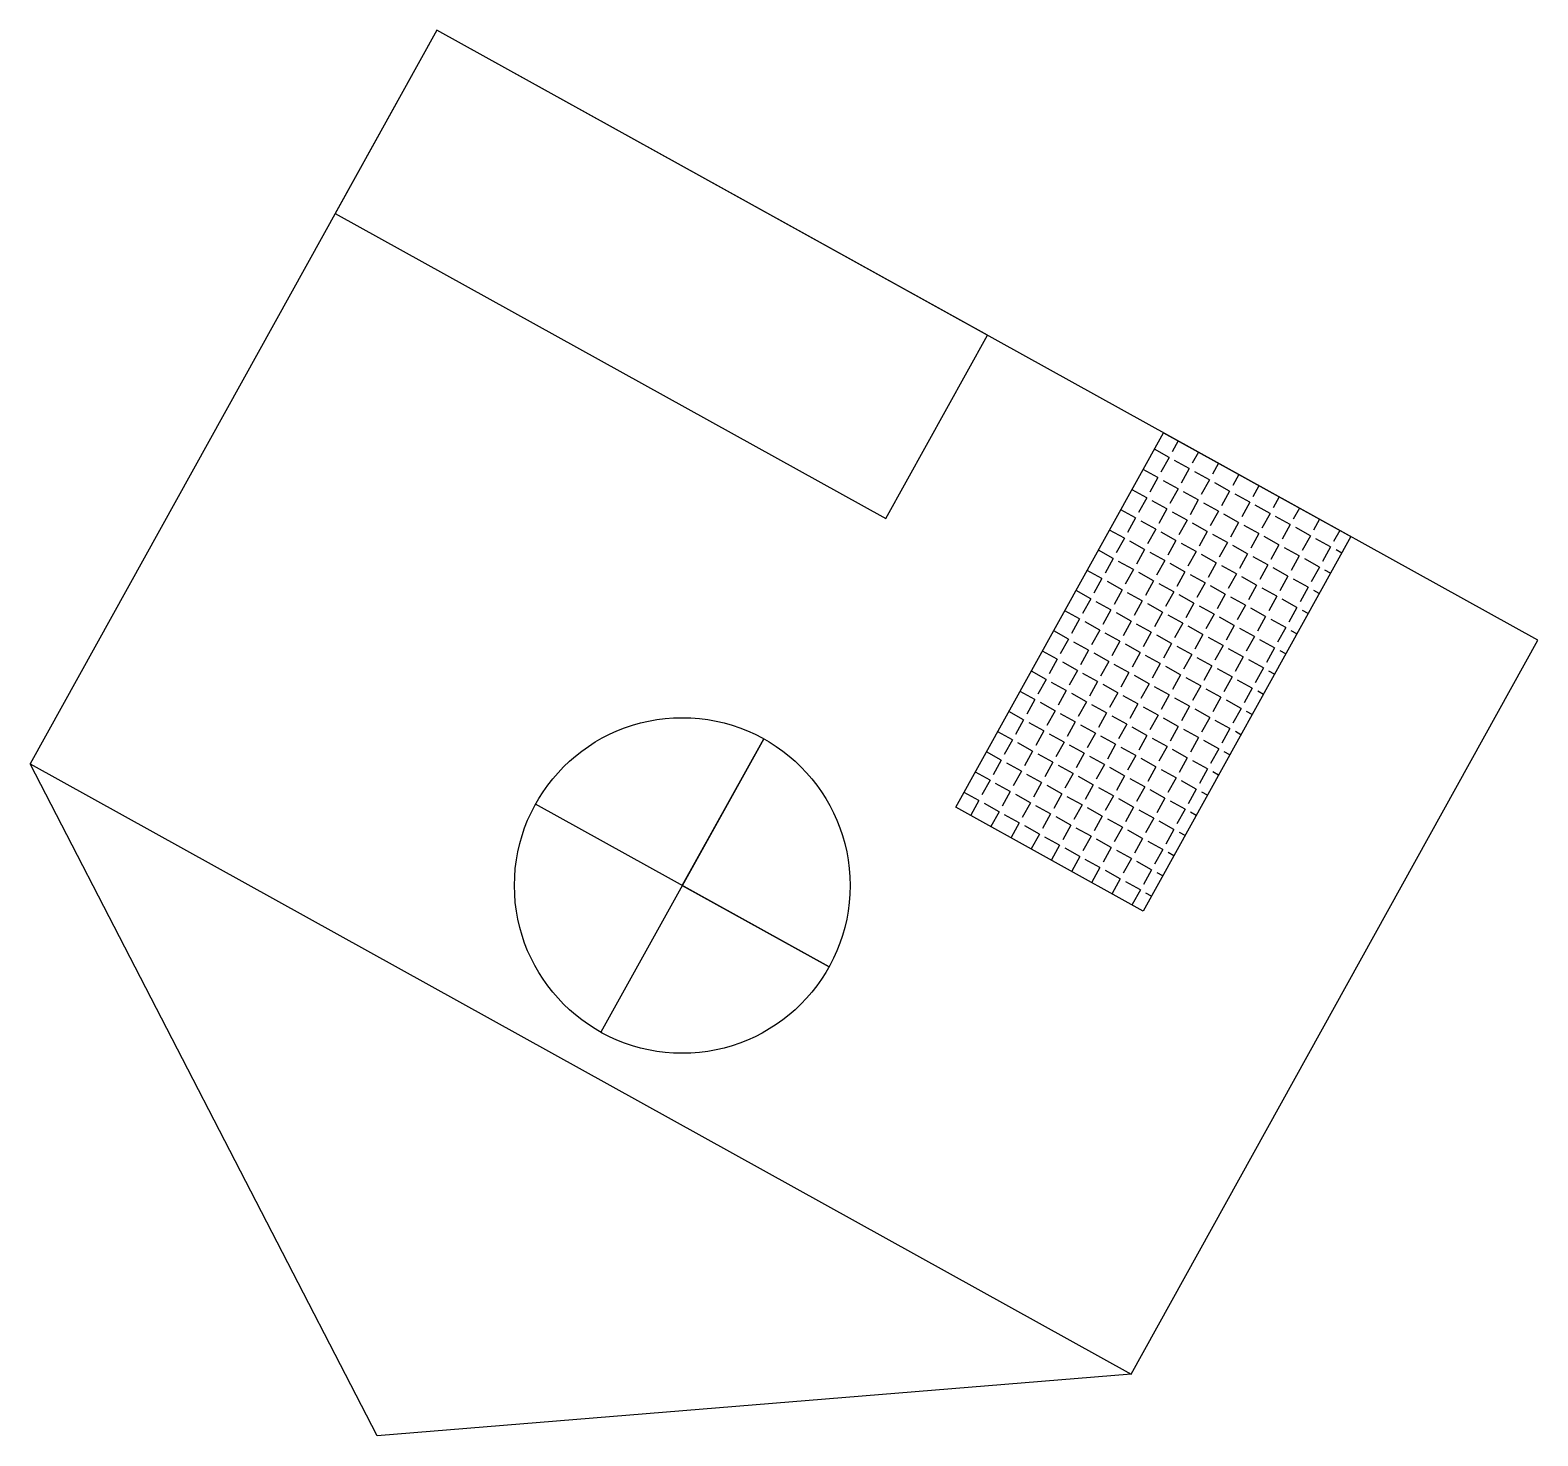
# Model space of a CAD drawing. Header units: inches. Extents: x 8.4 to 26.3, y 20 to 36.8.
import ezdxf

# ---------------------------------------------------------------- set-up
doc = ezdxf.new("R2010")
doc.units = ezdxf.units.IN
doc.header["$MEASUREMENT"] = 0

msp = doc.modelspace()

# ---------------------------------------------------------------- hatches: boundary and pattern name
h = msp.add_hatch()
h.set_pattern_fill('ANGLE', color=256, angle=151)
h.set_pattern_definition([(151, (33.12894, 31.43227), (-0.1333226, -0.2405204), [0.2, -0.075]), (241, (33.12894, 31.43227), (0.2405204, -0.1333226), [0.2, -0.075])])
h.paths.add_polyline_path([(24.103, 30.719), (21.871, 31.956), (19.396, 27.493), (21.629, 26.255)])

# ---------------------------------------------------------------- linework, layer by layer
for p, q in [((19.396, 27.493), (21.871, 31.956)), ((21.871, 31.956), (24.103, 30.719)), ((24.103, 30.719), (21.629, 26.255)), ((17.106, 28.309), (15.166, 24.81)), ((16.136, 26.56), (17.106, 28.309)), ((12.5, 20), (8.364, 28.009)), ((17.885, 25.59), (14.387, 27.529)), ((21.629, 26.255), (19.396, 27.493)), ((16.136, 26.56), (17.885, 25.59)), ((21.484, 20.737), (12.5, 20))]:
    msp.add_line(p, q)
for points in [[(26.332, 29.483), (13.212, 36.755), (8.364, 28.009), (21.484, 20.737)], [(19.772, 33.119), (13.212, 36.755), (12, 34.569), (18.56, 30.933)]]:
    msp.add_lwpolyline(points, close=True)
msp.add_circle((16.136, 26.56), 2)

doc.saveas('drawing.dxf')
